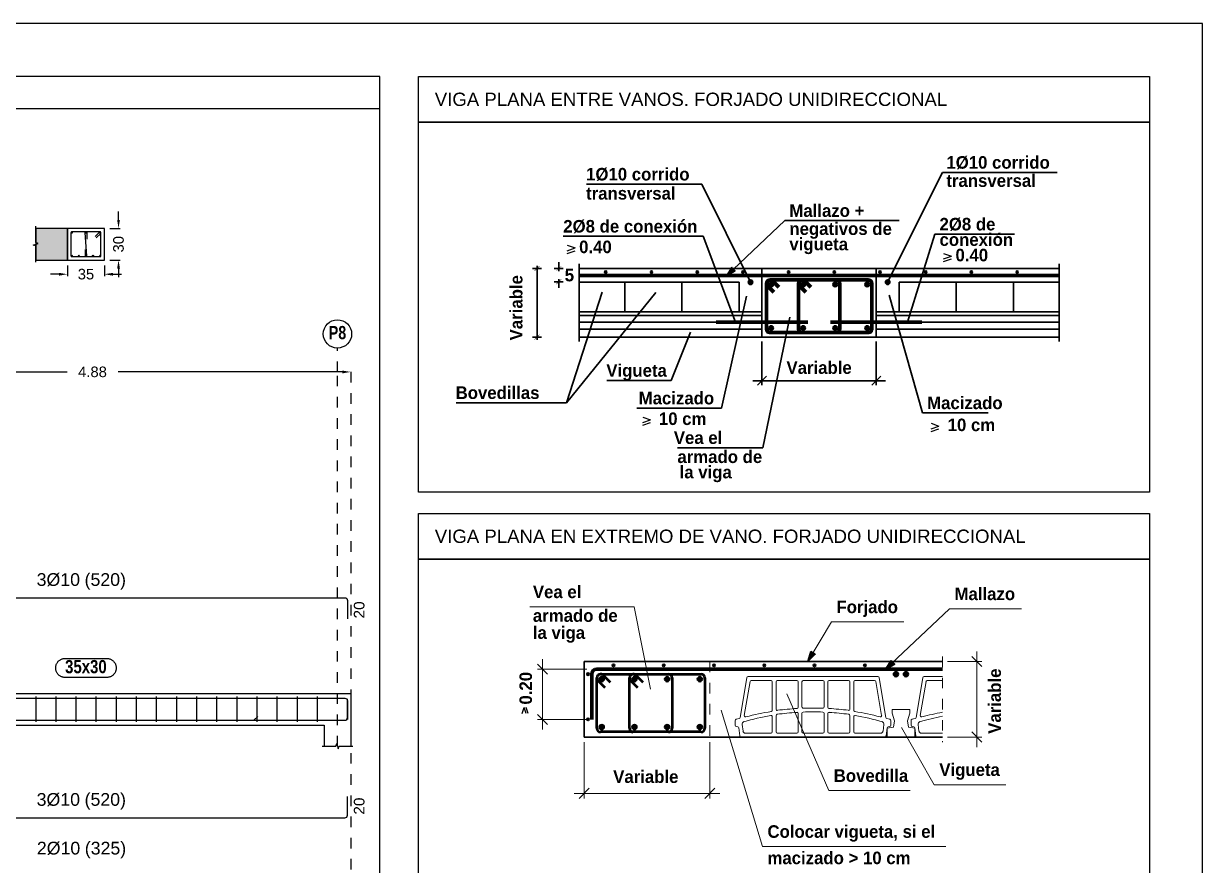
# Model space of a CAD drawing. Extents: x 2455 to 9764, y -806 to 181.
# Drawn here: x 5044.52 to 5055.66, y -395.68 to -387.73 of the extents above; entities that cross this region are included whole.
import ezdxf
from ezdxf.enums import TextEntityAlignment as Align

# ---------------------------------------------------------------- set-up
doc = ezdxf.new("R2010")
doc.units = 0
doc.header["$LTSCALE"] = 0.2
doc.header["$MEASUREMENT"] = 0
for name, pattern in [('CYPE_RAYAPUNTO', [0.4125, 0.2025, -0.105, 0, -0.105]), ('DASHDOT', [1, 0.5, -0.25, 0, -0.25]), ('PUNTOS2', [0.125, 0, -0.125])]:
    doc.linetypes.add(name, pattern=pattern)
doc.layers.get('0').update_dxf_attribs({"linetype": 'CONTINUOUS'})
for name, color, linetype, lineweight in [('0-CYPE1', 2, 'CONTINUOUS', 18), ('0-CYPE2', 4, 'CONTINUOUS', 35), ('0-CYPE3', 5, 'CONTINUOUS', 50), ('0-CYPE4', 6, 'CONTINUOUS', 70), ('VIG_CARAS', 5, 'CONTINUOUS', 9)]:
    doc.layers.add(name, color=color, linetype=linetype, lineweight=lineweight)
doc.layers.add('01_cartela', color=6, linetype='CONTINUOUS', plot=False)
for name, color, linetype in [('01_cotas', 4, 'CONTINUOUS'), ('01_parcela', 7, 'CONTINUOUS'), ('01_primera', 5, 'CONTINUOUS'), ('07-TEXTOS', 7, 'CONTINUOUS'), ('ALZ_CONT_NUDOS', 5, 'CONTINUOUS'), ('ALZ_CONT_VIG_HORMIGON', 5, 'CONTINUOUS'), ('ALZ_COT_COT_LIN_APOYOS', 120, 'CYPE_RAYAPUNTO'), ('ALZ_REF_REF_REFERENCIA', 3, 'CONTINUOUS'), ('ALZ_REF_TEXTO_REF_NOMBRE', 3, 'CONTINUOUS'), ('ARM_LONGITUDINAL_Ø10', 4, 'CONTINUOUS'), ('ARM_TRANSVERSAL_Ø6', 4, 'CONTINUOUS'), ('CYPECABECERA', 2, 'CONTINUOUS'), ('SEC_CONT_FORJADOS_SECCION', 8, 'CONTINUOUS'), ('SEC_CONT_VIG_HORMIGON_SECCION', 2, 'CONTINUOUS'), ('UNI_CORTANTES', 3, 'CONTINUOUS')]:
    doc.layers.add(name, color=color, linetype=linetype)
doc.styles.add('BERNARDO', font='GOTHICB.TTF')
doc.styles.add('CYPETXT_0.15', font='arial.ttf', dxfattribs={"height": 0.1})
doc.styles.add('Estilo1', font='swissel.ttf')
doc.styles.add('NIEVES2', font='sanss___.ttf')
doc.styles.add('ROMANS', font='romans')
doc.dimstyles.new('DECIMAL-50', dxfattribs={"dimtxt": 0.08, "dimasz": 0.15, "dimexe": 0.05, "dimexo": 0.05, "dimgap": 0.09, "dimtad": 0, "dimzin": 0, "dimdsep": 46, "dimtxsty": 'ROMANS', "dimblk": 'DOTSMALL', "dimcen": 0.09, "dimclrt": 7, "dimadec": 0, "dimazin": 0, "dimtfac": 1.38, "dimtix": 1, "dimtofl": 0, "dimtmove": 2, "dimatfit": 3, "dimldrblk": 'OBLIQUE', "dimfxl": 1, "dimtolj": 1, "dimtzin": 0, "dimarcsym": 0})

# ---------------------------------------------------------------- blocks, each defined once
blk = doc.blocks.new('*D29')
at = {"layer": '01_cotas', "color": 0, "linetype": 'PUNTOS2', "lineweight": -2, "transparency": 16777216}
for p, q in [((5044.932, -390.013), (5044.932, -390.146)), ((5045.282, -390.013), (5045.282, -390.146))]:
    blk.add_line(p, q, dxfattribs=at)
at = {"layer": '01_cotas', "color": 0, "lineweight": -2, "transparency": 16777216}
for p, q in [((5044.852, -390.096), (5044.772, -390.096)), ((5045.362, -390.096), (5045.442, -390.096))]:
    blk.add_line(p, q, dxfattribs=at)
at = {"layer": '01_cotas', "color": 0, "transparency": 16777216}
for points in [[(5044.852, -390.083), (5044.852, -390.11), (5044.932, -390.096)], [(5045.362, -390.083), (5045.362, -390.11), (5045.282, -390.096)]]:
    blk.add_solid(points, dxfattribs=at)
at = {"layer": '01_cotas', "color": 5, "transparency": 16777216, "insert": (5045.107, -390.096), "char_height": 0.1, "attachment_point": 5, "style": 'Estilo1'}
blk.add_mtext('\\A1;35', dxfattribs=at)
blk = doc.blocks.new('*D30')
at = {"layer": '01_cotas', "color": 0, "lineweight": -2, "transparency": 16777216}
for p, q in [((5045.415, -389.583), (5045.415, -389.503)), ((5045.415, -390.043), (5045.415, -390.123))]:
    blk.add_line(p, q, dxfattribs=at)
at = {"layer": '01_cotas', "color": 0, "linetype": 'PUNTOS2', "lineweight": -2, "transparency": 16777216}
for p, q in [((5045.332, -389.663), (5045.465, -389.663)), ((5045.332, -389.963), (5045.465, -389.963))]:
    blk.add_line(p, q, dxfattribs=at)
at = {"layer": '01_cotas', "color": 0, "transparency": 16777216}
for points in [[(5045.402, -389.583), (5045.428, -389.583), (5045.415, -389.663)], [(5045.402, -390.043), (5045.428, -390.043), (5045.415, -389.963)]]:
    blk.add_solid(points, dxfattribs=at)
at = {"layer": '01_cotas', "color": 5, "transparency": 16777216, "insert": (5045.415, -389.813), "char_height": 0.1, "attachment_point": 5, "rotation": 90, "style": 'Estilo1'}
blk.add_mtext('\\A1;30', dxfattribs=at)
blk = doc.blocks.new('*D38')
at = {"layer": '01_cotas', "color": 0, "lineweight": -2, "transparency": 16777216}
for p, q in [((5042.81, -391.019), (5044.929, -391.019)), ((5047.529, -391.019), (5045.41, -391.019))]:
    blk.add_line(p, q, dxfattribs=at)
at = {"layer": '01_cotas', "color": 0, "transparency": 16777216}
for points in [[(5042.81, -391.006), (5042.81, -391.033), (5042.73, -391.019)], [(5047.529, -391.006), (5047.529, -391.033), (5047.609, -391.019)]]:
    blk.add_solid(points, dxfattribs=at)
at = {"layer": '01_cotas', "color": 5, "transparency": 16777216, "insert": (5045.169, -391.019), "char_height": 0.1, "attachment_point": 5, "style": 'Estilo1'}
blk.add_mtext('\\A1;4.88', dxfattribs=at)
blk = doc.blocks.new('BUBBLE1')
at = {"color": 2, "linetype": 'Continuous'}
for p, q in [((-1.17, 0), (0.5, 0)), ((0, 0.85), (0, -0.85))]:
    blk.add_line(p, q, dxfattribs=at)
at = {"color": 5, "linetype": 'Continuous', "const_width": 0.075}
blk.add_lwpolyline([(-0.47, -0.47), (0.47, 0.47)], dxfattribs=at)

msp = doc.modelspace()

# ---------------------------------------------------------------- hatches: boundary and pattern name
at = {"layer": '0-CYPE2', "linetype": 'Continuous'}
msp.add_hatch(color=256, dxfattribs=at).paths.add_polyline_path([(5051.212, -390.032), (5051.164, -390.107), (5051.242, -390.063)], flags=0)
h = msp.add_hatch(color=256, dxfattribs=at)
edge = h.paths.add_edge_path(flags=0)
edge.add_arc((5050.02, -390.074), 0.0108, 0, 360, ccw=False)
h = msp.add_hatch(color=256, dxfattribs=at)
edge = h.paths.add_edge_path(flags=0)
edge.add_arc((5050.452, -390.074), 0.0108, 0, 360, ccw=False)
h = msp.add_hatch(color=256, dxfattribs=at)
edge = h.paths.add_edge_path(flags=0)
edge.add_arc((5050.884, -390.074), 0.0108, 0, 360, ccw=False)
h = msp.add_hatch(color=256, dxfattribs=at)
edge = h.paths.add_edge_path(flags=0)
edge.add_arc((5051.316, -390.074), 0.0108, 0, 360, ccw=False)
h = msp.add_hatch(color=256, dxfattribs=at)
edge = h.paths.add_edge_path(flags=0)
edge.add_arc((5051.388, -390.172), 0.0216, 0, 360, ccw=False)
h = msp.add_hatch(color=256, dxfattribs=at)
edge = h.paths.add_edge_path(flags=0)
edge.add_arc((5051.748, -390.074), 0.0108, 0, 360, ccw=False)
h = msp.add_hatch(color=256, dxfattribs=at)
edge = h.paths.add_edge_path(flags=0)
edge.add_arc((5052.18, -390.074), 0.0108, 0, 360, ccw=False)
h = msp.add_hatch(color=256, dxfattribs=at)
edge = h.paths.add_edge_path(flags=0)
edge.add_arc((5052.612, -390.074), 0.0108, 0, 360, ccw=False)
h = msp.add_hatch(color=256, dxfattribs=at)
edge = h.paths.add_edge_path(flags=0)
edge.add_arc((5052.684, -390.172), 0.0216, 0, 360, ccw=False)
h = msp.add_hatch(color=256, dxfattribs=at)
edge = h.paths.add_edge_path(flags=0)
edge.add_arc((5053.044, -390.074), 0.0108, 0, 360, ccw=False)
h = msp.add_hatch(color=256, dxfattribs=at)
edge = h.paths.add_edge_path(flags=0)
edge.add_arc((5053.476, -390.074), 0.0108, 0, 360, ccw=False)
h = msp.add_hatch(color=256, dxfattribs=at)
edge = h.paths.add_edge_path(flags=0)
edge.add_arc((5053.908, -390.074), 0.0108, 0, 360, ccw=False)
h = msp.add_hatch(color=256, dxfattribs=at)
edge = h.paths.add_edge_path(flags=0)
edge.add_arc((5051.583, -390.193), 0.0216, 0, 360, ccw=False)
h = msp.add_hatch(color=256, dxfattribs=at)
edge = h.paths.add_edge_path(flags=0)
edge.add_arc((5051.885, -390.193), 0.0216, 0, 360, ccw=False)
h = msp.add_hatch(color=256, dxfattribs=at)
edge = h.paths.add_edge_path(flags=0)
edge.add_arc((5052.188, -390.193), 0.0216, 0, 360, ccw=False)
h = msp.add_hatch(color=256, dxfattribs=at)
edge = h.paths.add_edge_path(flags=0)
edge.add_arc((5052.49, -390.193), 0.0216, 0, 360, ccw=False)
h = msp.add_hatch(color=256, dxfattribs=at)
edge = h.paths.add_edge_path(flags=0)
edge.add_arc((5051.583, -390.604), 0.0216, 0, 360, ccw=False)
h = msp.add_hatch(color=256, dxfattribs=at)
edge = h.paths.add_edge_path(flags=0)
edge.add_arc((5051.885, -390.604), 0.0216, 0, 360, ccw=False)
h = msp.add_hatch(color=256, dxfattribs=at)
edge = h.paths.add_edge_path(flags=0)
edge.add_arc((5052.188, -390.604), 0.0216, 0, 360, ccw=False)
h = msp.add_hatch(color=256, dxfattribs=at)
edge = h.paths.add_edge_path(flags=0)
edge.add_arc((5052.49, -390.604), 0.0216, 0, 360, ccw=False)
at = {"layer": '0-CYPE2'}
for points in [[(5051.958, -393.661), (5051.93, -393.755), (5051.999, -393.685)], [(5052.718, -393.744), (5052.665, -393.826), (5052.751, -393.778)]]:
    msp.add_hatch(color=256, dxfattribs=at).paths.add_polyline_path(points)
h = msp.add_hatch(color=256, dxfattribs=at)
edge = h.paths.add_edge_path()
edge.add_arc((5050.093, -393.791), 0.0119, 0, 360)
h = msp.add_hatch(color=256, dxfattribs=at)
edge = h.paths.add_edge_path()
edge.add_arc((5050.568, -393.791), 0.0119, 0, 360)
h = msp.add_hatch(color=256, dxfattribs=at)
edge = h.paths.add_edge_path()
edge.add_arc((5051.043, -393.791), 0.0119, 0, 360)
h = msp.add_hatch(color=256, dxfattribs=at)
edge = h.paths.add_edge_path()
edge.add_arc((5051.518, -393.791), 0.0119, 0, 360)
h = msp.add_hatch(color=256, dxfattribs=at)
edge = h.paths.add_edge_path()
edge.add_arc((5051.993, -393.791), 0.0119, 0, 360)
h = msp.add_hatch(color=256, dxfattribs=at)
edge = h.paths.add_edge_path()
edge.add_arc((5052.469, -393.791), 0.0119, 0, 360)
h = msp.add_hatch(color=256, dxfattribs=at)
edge = h.paths.add_edge_path()
edge.add_arc((5049.852, -393.874), 0.0119, 0, 360)
h = msp.add_hatch(color=256, dxfattribs=at)
edge = h.paths.add_edge_path()
edge.add_arc((5049.982, -393.921), 0.0238, 0, 360)
h = msp.add_hatch(color=256, dxfattribs=at)
edge = h.paths.add_edge_path()
edge.add_arc((5050.291, -393.921), 0.0238, 0, 360)
h = msp.add_hatch(color=256, dxfattribs=at)
edge = h.paths.add_edge_path()
edge.add_arc((5050.6, -393.921), 0.0238, 0, 360)
h = msp.add_hatch(color=256, dxfattribs=at)
edge = h.paths.add_edge_path()
edge.add_arc((5050.909, -393.921), 0.0238, 0, 360)
h = msp.add_hatch(color=256, dxfattribs=at)
edge = h.paths.add_edge_path()
edge.add_arc((5052.762, -393.874), 0.0238, 0, 360)
h = msp.add_hatch(color=256, dxfattribs=at)
edge = h.paths.add_edge_path()
edge.add_arc((5052.857, -393.874), 0.0238, 0, 360)
h = msp.add_hatch(color=256, dxfattribs=at)
edge = h.paths.add_edge_path()
edge.add_arc((5049.852, -394.301), 0.0119, 0, 360)
h = msp.add_hatch(color=256, dxfattribs=at)
edge = h.paths.add_edge_path()
edge.add_arc((5049.982, -394.373), 0.0238, 0, 360)
h = msp.add_hatch(color=256, dxfattribs=at)
edge = h.paths.add_edge_path()
edge.add_arc((5050.291, -394.373), 0.0238, 0, 360)
h = msp.add_hatch(color=256, dxfattribs=at)
edge = h.paths.add_edge_path()
edge.add_arc((5050.6, -394.373), 0.0238, 0, 360)
h = msp.add_hatch(color=256, dxfattribs=at)
edge = h.paths.add_edge_path()
edge.add_arc((5050.909, -394.373), 0.0238, 0, 360)
at = {"layer": 'SEC_CONT_FORJADOS_SECCION', "true_color": 0xdad7d3}
msp.add_hatch(color=254, dxfattribs=at).paths.add_polyline_path([(5044.632, -389.963), (5044.932, -389.963), (5044.932, -389.663), (5044.632, -389.663)])

# ---------------------------------------------------------------- linework, layer by layer
at = {"color": 7, "linetype": 'Continuous'}
for points in [[(5048.25, -388.229), (5055.159, -388.229), (5055.159, -388.66), (5048.25, -388.66)], [(5048.25, -392.356), (5055.159, -392.356), (5055.159, -392.787), (5048.25, -392.787)]]:
    msp.add_lwpolyline(points, close=True, dxfattribs=at)
at = {"layer": '0-CYPE1'}
for p, q in [((5049.301, -393.238), (5050.287, -393.238)), ((5050.287, -393.238), (5050.444, -394.017)), ((5053.268, -393.258), (5052.665, -393.826)), ((5053.268, -393.258), (5053.95, -393.258)), ((5052.153, -393.381), (5051.93, -393.755)), ((5052.153, -393.381), (5052.838, -393.381)), ((5053.574, -393.802), (5053.479, -393.707)), ((5053.527, -393.802), (5053.527, -393.66)), ((5049.469, -393.874), (5049.374, -393.779)), ((5049.84, -393.826), (5049.374, -393.826)), ((5049.421, -393.874), (5049.421, -393.731)), ((5049.421, -394.301), (5049.421, -393.826)), ((5053.249, -393.755), (5053.574, -393.755)), ((5053.527, -394.468), (5053.527, -393.755)), ((5051.353, -393.907), (5051.29, -394.282)), ((5051.329, -394.264), (5051.383, -393.943)), ((5052.592, -393.897), (5051.365, -393.897)), ((5051.395, -393.933), (5051.582, -393.933)), ((5051.594, -393.945), (5051.594, -394.214)), ((5051.629, -394.204), (5051.629, -393.945)), ((5051.641, -393.933), (5051.826, -393.933)), ((5051.838, -393.945), (5051.838, -394.187)), ((5051.874, -393.945), (5051.874, -394.183)), ((5052.071, -393.933), (5051.886, -393.933)), ((5052.083, -394.183), (5052.083, -393.945)), ((5052.118, -393.945), (5052.118, -394.187)), ((5052.315, -393.933), (5052.13, -393.933)), ((5052.327, -394.204), (5052.327, -393.945)), ((5052.363, -393.945), (5052.363, -394.214)), ((5052.561, -393.933), (5052.375, -393.933)), ((5052.627, -394.264), (5052.573, -393.943)), ((5052.604, -393.907), (5052.666, -394.282)), ((5053.016, -393.907), (5052.954, -394.282)), ((5052.992, -394.264), (5053.047, -393.943)), ((5053.202, -393.897), (5053.028, -393.897)), ((5053.058, -393.933), (5053.202, -393.933)), ((5051.73, -394.059), (5052.127, -394.974)), ((5049.469, -394.349), (5049.374, -394.254)), ((5049.421, -394.254), (5049.421, -394.396)), ((5051.5, -395.502), (5051.112, -394.215)), ((5051.594, -394.42), (5051.594, -394.275)), ((5051.629, -394.42), (5051.629, -394.264)), ((5051.838, -394.246), (5051.838, -394.42)), ((5051.874, -394.243), (5051.874, -394.42)), ((5052.083, -394.42), (5052.083, -394.243)), ((5052.118, -394.246), (5052.118, -394.42)), ((5052.327, -394.42), (5052.327, -394.264)), ((5052.363, -394.42), (5052.363, -394.275)), ((5052.893, -394.206), (5052.727, -394.206)), ((5052.727, -394.242), (5052.727, -394.206)), ((5052.749, -394.313), (5052.727, -394.242)), ((5052.87, -394.313), (5052.893, -394.242)), ((5052.893, -394.242), (5052.893, -394.206)), ((5049.84, -394.301), (5049.374, -394.301)), ((5051.242, -394.311), (5051.242, -394.356)), ((5051.282, -394.291), (5051.251, -394.299)), ((5051.267, -394.371), (5051.251, -394.367)), ((5051.277, -394.381), (5051.287, -394.456)), ((5051.309, -394.349), (5051.317, -394.411)), ((5052.648, -394.349), (5052.64, -394.411)), ((5052.68, -394.381), (5052.67, -394.456)), ((5052.675, -394.291), (5052.706, -394.299)), ((5052.679, -394.385), (5052.739, -394.373)), ((5052.679, -394.468), (5052.679, -394.385)), ((5052.689, -394.371), (5052.705, -394.367)), ((5052.715, -394.311), (5052.715, -394.356)), ((5052.739, -394.373), (5052.749, -394.313)), ((5053.124, -394.918), (5052.815, -394.379)), ((5052.881, -394.373), (5052.87, -394.313)), ((5052.941, -394.385), (5052.881, -394.373)), ((5052.905, -394.311), (5052.905, -394.356)), ((5052.945, -394.291), (5052.914, -394.299)), ((5052.931, -394.371), (5052.914, -394.367)), ((5052.94, -394.381), (5052.95, -394.456)), ((5052.941, -394.468), (5052.941, -394.385)), ((5052.972, -394.349), (5052.98, -394.411)), ((5051.34, -394.432), (5051.582, -394.432)), ((5051.826, -394.432), (5051.641, -394.432)), ((5051.886, -394.432), (5052.071, -394.432)), ((5052.13, -394.432), (5052.315, -394.432)), ((5052.616, -394.432), (5052.375, -394.432)), ((5053.004, -394.432), (5053.202, -394.432)), ((5053.249, -394.468), (5053.574, -394.468)), ((5053.574, -394.515), (5053.479, -394.42)), ((5053.527, -394.42), (5053.527, -394.563)), ((5049.816, -394.515), (5049.816, -395.047)), ((5051.004, -394.515), (5051.004, -395.047)), ((5049.769, -395.047), (5049.864, -394.952)), ((5050.957, -395.047), (5051.052, -394.952)), ((5053.124, -394.918), (5053.8, -394.918)), ((5049.864, -395), (5049.721, -395)), ((5049.816, -395), (5051.004, -395)), ((5050.957, -395), (5051.099, -395)), ((5052.127, -394.974), (5052.896, -394.974)), ((5051.5, -395.502), (5053.233, -395.502))]:
    msp.add_line(p, q, dxfattribs=at)
at = {"layer": '0-CYPE1', "linetype": 'DASHDOT'}
for p, q in [((5053.202, -393.707), (5053.202, -394.515)), ((5051.004, -393.755), (5051.004, -394.468))]:
    msp.add_line(p, q, dxfattribs=at)
at = {"layer": '0-CYPE1'}
for centre, radius, start, end in [((5051.365, -393.909), 0.0119, 90, 171.0694), ((5051.395, -393.945), 0.0119, 90, 171.0694), ((5051.582, -393.945), 0.0119, 0, 90), ((5051.641, -393.945), 0.0119, 90, 180), ((5051.826, -393.945), 0.0119, 0, 90), ((5051.886, -393.945), 0.0119, 90, 180), ((5052.071, -393.945), 0.0119, 0, 90), ((5052.13, -393.945), 0.0119, 90, 180), ((5052.315, -393.945), 0.0119, 0, 90), ((5052.375, -393.945), 0.0119, 90, 180), ((5052.561, -393.945), 0.0119, 8.9306, 90), ((5052.592, -393.909), 0.0119, 8.9306, 90), ((5053.028, -393.909), 0.0119, 90, 171.0694), ((5053.058, -393.945), 0.0119, 90, 171.0694), ((5051.279, -394.28), 0.0119, 284.0363, 351.0694), ((5051.972, -396.521), 2.291, 99.8528, 106.3795), ((5051.341, -394.266), 0.0119, 171.0694, 288.4853), ((5051.981, -396.659), 2.465, 99.2542, 104.9506), ((5051.582, -394.275), 0.0119, 0, 101.9036), ((5051.582, -394.214), 0.0119, 281.4653, 360), ((5051.641, -394.204), 0.0119, 180, 279.3491), ((5051.641, -394.264), 0.0119, 99.7049, 180), ((5051.998, -397.073), 2.843, 93.4789, 97.2454), ((5051.998, -397.124), 2.931, 93.3392, 96.9521), ((5051.826, -394.246), 0.0119, 0, 94.6644), ((5051.826, -394.187), 0.0119, 274.4947, 360), ((5051.886, -394.183), 0.0119, 180, 272.4095), ((5051.886, -394.243), 0.0119, 92.5004, 180), ((5051.978, -397.093), 2.863, 88.1381, 91.8619), ((5051.978, -397.144), 2.95, 88.2126, 91.7874), ((5052.071, -394.183), 0.0119, 267.5905, 360), ((5052.071, -394.243), 0.0119, 0, 87.4996), ((5052.13, -394.187), 0.0119, 180, 265.5053), ((5052.13, -394.246), 0.0119, 85.3355, 180), ((5051.959, -397.124), 2.931, 83.0479, 86.6608), ((5051.959, -397.073), 2.843, 82.7546, 86.5211), ((5052.315, -394.204), 0.0119, 260.6509, 360), ((5052.315, -394.264), 0.0119, 0, 80.2952), ((5052.375, -394.214), 0.0119, 180, 258.5347), ((5052.375, -394.275), 0.0119, 78.0963, 180), ((5051.976, -396.659), 2.465, 75.0494, 80.7459), ((5051.985, -396.521), 2.291, 73.6206, 80.1472), ((5052.616, -394.266), 0.0119, 251.5147, 8.9306), ((5052.678, -394.28), 0.0119, 188.9306, 255.9637), ((5052.942, -394.28), 0.0119, 284.0363, 351.0694), ((5053.635, -396.521), 2.291, 100.8925, 106.3795), ((5053.004, -394.266), 0.0119, 171.0694, 288.4853), ((5053.644, -396.659), 2.465, 100.3321, 104.9506), ((5051.254, -394.311), 0.0119, 104.0362, 180), ((5051.254, -394.356), 0.0119, 180, 258.69), ((5051.265, -394.382), 0.0119, 7.3988, 78.6901), ((5051.332, -394.345), 0.0238, 106.3795, 187.3989), ((5052.624, -394.345), 0.0238, 352.6011, 73.6205), ((5052.691, -394.382), 0.0119, 101.3099, 172.6012), ((5052.703, -394.356), 0.0119, 281.31, 360), ((5052.703, -394.311), 0.0119, 0, 75.9638), ((5052.917, -394.311), 0.0119, 104.0362, 180), ((5052.917, -394.356), 0.0119, 180, 258.69), ((5052.928, -394.382), 0.0119, 7.3988, 78.6901), ((5052.995, -394.345), 0.0238, 106.3795, 187.3989), ((5051.3, -394.454), 0.0138, 187.3989, 270), ((5051.34, -394.408), 0.0238, 187.3989, 270), ((5051.582, -394.42), 0.0119, 270, 360), ((5051.641, -394.42), 0.0119, 180, 270), ((5051.826, -394.42), 0.0119, 270, 360), ((5051.886, -394.42), 0.0119, 180, 270), ((5052.071, -394.42), 0.0119, 270, 360), ((5052.13, -394.42), 0.0119, 180, 270), ((5052.315, -394.42), 0.0119, 270, 360), ((5052.375, -394.42), 0.0119, 180, 270), ((5052.616, -394.408), 0.0238, 270, 352.6011), ((5052.656, -394.454), 0.0138, 270, 352.6011), ((5052.963, -394.454), 0.0138, 187.3989, 270), ((5053.004, -394.408), 0.0238, 187.3989, 270)]:
    msp.add_arc(centre, radius, start, end, dxfattribs=at)
at = {"layer": '0-CYPE2'}
for p, q in [((5052.684, -390.172), (5053.202, -389.135)), ((5053.202, -389.135), (5054.285, -389.135)), ((5049.837, -389.246), (5050.927, -389.246)), ((5051.388, -390.172), (5050.927, -389.246)), ((5051.712, -389.59), (5051.164, -390.107)), ((5051.712, -389.59), (5052.793, -389.59)), ((5052.872, -390.55), (5053.131, -389.718)), ((5053.131, -389.718), (5053.884, -389.718)), ((5049.618, -389.738), (5050.941, -389.738)), ((5051.245, -390.55), (5050.941, -389.738)), ((5049.769, -389.999), (5049.769, -390.733)), ((5054.304, -390.042), (5049.769, -390.042)), ((5051.496, -390.042), (5051.496, -390.453)), ((5052.576, -390.042), (5052.576, -390.453)), ((5054.304, -389.999), (5054.304, -390.733)), ((5049.37, -390.64), (5049.37, -390.092)), ((5049.985, -390.265), (5049.648, -391.31)), ((5049.648, -391.31), (5050.494, -390.27)), ((5051.28, -390.172), (5049.769, -390.172)), ((5050.2, -390.452), (5050.2, -390.172)), ((5050.74, -390.452), (5050.74, -390.172)), ((5051.28, -390.452), (5051.28, -390.172)), ((5052.792, -390.172), (5054.304, -390.172)), ((5052.792, -390.452), (5052.792, -390.172)), ((5053.332, -390.452), (5053.332, -390.172)), ((5053.872, -390.452), (5053.872, -390.172)), ((5051.113, -391.361), (5051.35, -390.305)), ((5052.697, -390.295), (5053.013, -391.406)), ((5051.496, -390.453), (5049.769, -390.453)), ((5051.496, -390.485), (5049.769, -390.485)), ((5051.496, -390.69), (5051.496, -390.452)), ((5052.576, -390.453), (5054.304, -390.453)), ((5052.576, -390.69), (5052.576, -390.453)), ((5052.576, -390.485), (5054.304, -390.485)), ((5051.496, -390.55), (5049.769, -390.55)), ((5051.504, -391.735), (5051.759, -390.502)), ((5052.576, -390.55), (5054.304, -390.55)), ((5051.496, -390.615), (5049.769, -390.615)), ((5054.304, -390.69), (5049.769, -390.69)), ((5050.639, -391.1), (5050.821, -390.642)), ((5052.576, -390.615), (5054.304, -390.615)), ((5051.496, -390.733), (5051.496, -391.145)), ((5052.576, -390.733), (5052.576, -391.145)), ((5050.029, -391.1), (5050.639, -391.1)), ((5051.54, -391.102), (5051.41, -391.102)), ((5051.453, -391.145), (5051.54, -391.059)), ((5051.496, -391.102), (5052.576, -391.102)), ((5052.533, -391.145), (5052.62, -391.059)), ((5052.533, -391.102), (5052.663, -391.102)), ((5048.607, -391.31), (5049.648, -391.31)), ((5050.312, -391.361), (5051.113, -391.361)), ((5053.013, -391.406), (5053.635, -391.406)), ((5050.697, -391.735), (5051.504, -391.735)), ((5053.202, -393.755), (5049.816, -393.755)), ((5049.816, -393.755), (5049.816, -394.468)), ((5053.202, -394.468), (5049.816, -394.468))]:
    msp.add_line(p, q, dxfattribs=at)
at = {"layer": '0-CYPE2', "linetype": 'Continuous'}
for points in [[(5051.212, -390.032), (5051.164, -390.107), (5051.164, -390.107), (5051.242, -390.063)], [(5051.212, -390.032), (5051.212, -390.032), (5051.242, -390.063), (5051.242, -390.063)]]:
    msp.add_lwpolyline(points, close=True, dxfattribs=at)
at = {"layer": '0-CYPE2'}
for points in [[(5051.958, -393.661), (5051.93, -393.755), (5051.999, -393.685)], [(5052.718, -393.744), (5052.665, -393.826), (5052.751, -393.778)]]:
    msp.add_lwpolyline(points, close=True, dxfattribs=at)
for points in [[(5051.958, -393.661), (5051.999, -393.685)], [(5052.718, -393.744), (5052.751, -393.778)]]:
    msp.add_lwpolyline(points, dxfattribs=at)
at = {"layer": '0-CYPE2', "linetype": 'Continuous'}
for centre, radius in [((5050.02, -390.074), 0.0108), ((5050.452, -390.074), 0.0108), ((5050.884, -390.074), 0.0108), ((5051.316, -390.074), 0.0108), ((5051.388, -390.172), 0.0216), ((5051.748, -390.074), 0.0108), ((5052.18, -390.074), 0.0108), ((5052.612, -390.074), 0.0108), ((5052.684, -390.172), 0.0216), ((5053.044, -390.074), 0.0108), ((5053.476, -390.074), 0.0108), ((5053.908, -390.074), 0.0108), ((5051.583, -390.193), 0.0216), ((5051.885, -390.193), 0.0216), ((5052.188, -390.193), 0.0216), ((5052.49, -390.193), 0.0216), ((5051.583, -390.604), 0.0216), ((5051.885, -390.604), 0.0216), ((5052.188, -390.604), 0.0216), ((5052.49, -390.604), 0.0216)]:
    msp.add_circle(centre, radius, dxfattribs=at)
at = {"layer": '0-CYPE2'}
for centre, radius in [((5050.093, -393.791), 0.0119), ((5050.568, -393.791), 0.0119), ((5051.043, -393.791), 0.0119), ((5051.518, -393.791), 0.0119), ((5051.993, -393.791), 0.0119), ((5052.469, -393.791), 0.0119), ((5049.852, -393.874), 0.0119), ((5049.982, -393.921), 0.0238), ((5050.291, -393.921), 0.0238), ((5050.6, -393.921), 0.0238), ((5050.909, -393.921), 0.0238), ((5052.762, -393.874), 0.0238), ((5052.857, -393.874), 0.0238), ((5049.852, -394.301), 0.0119), ((5049.982, -394.373), 0.0238), ((5050.291, -394.373), 0.0238), ((5050.6, -394.373), 0.0238), ((5050.909, -394.373), 0.0238)]:
    msp.add_circle(centre, radius, dxfattribs=at)
at = {"layer": '0-CYPE3'}
for p, q in [((5049.935, -394.385), (5049.935, -393.909)), ((5049.945, -393.935), (5050.011, -394)), ((5049.971, -393.874), (5050.921, -393.874)), ((5049.996, -393.884), (5050.061, -393.949)), ((5050.244, -394.385), (5050.244, -393.909)), ((5050.254, -393.935), (5050.32, -394)), ((5050.305, -393.884), (5050.37, -393.949)), ((5050.648, -393.909), (5050.648, -394.385)), ((5050.957, -393.909), (5050.957, -394.385)), ((5050.921, -394.42), (5049.971, -394.42))]:
    msp.add_line(p, q, dxfattribs=at)
for centre, start, end in [((5049.971, -393.909), 90, 180), ((5049.971, -393.909), 180, 225), ((5049.971, -393.909), 45, 90), ((5050.279, -393.909), 90, 180), ((5050.279, -393.909), 180, 225), ((5050.279, -393.909), 45, 90), ((5050.612, -393.909), 0, 90), ((5050.921, -393.909), 0, 90), ((5049.971, -394.385), 180, 270), ((5050.279, -394.385), 180, 270), ((5050.612, -394.385), 270, 360), ((5050.921, -394.385), 270, 360)]:
    msp.add_arc(centre, 0.0356, start, end, dxfattribs=at)
at = {"layer": '0-CYPE4', "linetype": 'Continuous'}
for p, q in [((5054.304, -390.107), (5049.769, -390.107)), ((5051.572, -390.15), (5052.501, -390.15)), ((5051.595, -390.16), (5051.654, -390.219)), ((5051.897, -390.16), (5051.957, -390.219)), ((5051.54, -390.614), (5051.54, -390.182)), ((5051.549, -390.205), (5051.608, -390.265)), ((5051.842, -390.614), (5051.842, -390.182)), ((5051.851, -390.205), (5051.911, -390.265)), ((5052.231, -390.182), (5052.231, -390.614)), ((5052.533, -390.182), (5052.533, -390.614)), ((5051.064, -390.55), (5051.928, -390.55)), ((5053.008, -390.55), (5052.144, -390.55)), ((5052.501, -390.647), (5051.572, -390.647))]:
    msp.add_line(p, q, dxfattribs=at)
at = {"layer": '0-CYPE4'}
for p, q in [((5053.202, -393.826), (5049.935, -393.826)), ((5049.887, -393.874), (5049.887, -394.301))]:
    msp.add_line(p, q, dxfattribs=at)
at = {"layer": '0-CYPE4', "linetype": 'Continuous'}
for points in [[(5051.572, -390.15), (5051.569, -390.15), (5051.567, -390.151), (5051.564, -390.151), (5051.561, -390.152), (5051.559, -390.153), (5051.557, -390.154), (5051.554, -390.155), (5051.552, -390.157), (5051.55, -390.159), (5051.548, -390.161), (5051.546, -390.163), (5051.545, -390.165), (5051.544, -390.167), (5051.542, -390.169), (5051.541, -390.172), (5051.541, -390.175), (5051.54, -390.177), (5051.54, -390.18), (5051.54, -390.182)], [(5051.595, -390.16), (5051.593, -390.158), (5051.591, -390.156), (5051.588, -390.154), (5051.586, -390.153), (5051.583, -390.152), (5051.58, -390.151), (5051.578, -390.151), (5051.575, -390.15), (5051.572, -390.15)], [(5051.874, -390.15), (5051.872, -390.15), (5051.869, -390.151), (5051.866, -390.151), (5051.864, -390.152), (5051.861, -390.153), (5051.859, -390.154), (5051.857, -390.155), (5051.855, -390.157), (5051.852, -390.159), (5051.851, -390.161), (5051.849, -390.163), (5051.847, -390.165), (5051.846, -390.167), (5051.845, -390.169), (5051.844, -390.172), (5051.843, -390.175), (5051.842, -390.177), (5051.842, -390.18), (5051.842, -390.182)], [(5051.897, -390.16), (5051.895, -390.158), (5051.893, -390.156), (5051.891, -390.154), (5051.888, -390.153), (5051.885, -390.152), (5051.883, -390.151), (5051.88, -390.151), (5051.877, -390.15), (5051.874, -390.15)], [(5052.231, -390.182), (5052.231, -390.18), (5052.23, -390.177), (5052.23, -390.174), (5052.229, -390.171), (5052.228, -390.169), (5052.226, -390.166), (5052.225, -390.164), (5052.223, -390.162), (5052.221, -390.16), (5052.219, -390.158), (5052.217, -390.156), (5052.215, -390.154), (5052.212, -390.153), (5052.209, -390.152), (5052.207, -390.151), (5052.204, -390.151), (5052.201, -390.15), (5052.198, -390.15)], [(5052.533, -390.182), (5052.533, -390.18), (5052.533, -390.177), (5052.532, -390.174), (5052.531, -390.171), (5052.53, -390.169), (5052.529, -390.166), (5052.527, -390.164), (5052.526, -390.162), (5052.524, -390.16), (5052.522, -390.158), (5052.519, -390.156), (5052.517, -390.154), (5052.515, -390.153), (5052.512, -390.152), (5052.509, -390.151), (5052.506, -390.151), (5052.504, -390.15), (5052.501, -390.15)], [(5051.54, -390.182), (5051.54, -390.185), (5051.54, -390.188), (5051.541, -390.191), (5051.542, -390.194), (5051.543, -390.196), (5051.544, -390.199), (5051.545, -390.201), (5051.547, -390.203), (5051.549, -390.205)], [(5051.842, -390.182), (5051.842, -390.185), (5051.842, -390.188), (5051.843, -390.191), (5051.844, -390.194), (5051.845, -390.196), (5051.846, -390.199), (5051.848, -390.201), (5051.85, -390.203), (5051.851, -390.205)], [(5051.54, -390.614), (5051.54, -390.617), (5051.54, -390.62), (5051.541, -390.623), (5051.542, -390.626), (5051.543, -390.628), (5051.544, -390.631), (5051.545, -390.633), (5051.547, -390.635), (5051.549, -390.637), (5051.551, -390.639), (5051.553, -390.641), (5051.556, -390.643), (5051.558, -390.644), (5051.561, -390.645), (5051.564, -390.646), (5051.566, -390.646), (5051.569, -390.647), (5051.572, -390.647)], [(5051.842, -390.614), (5051.842, -390.617), (5051.842, -390.62), (5051.843, -390.623), (5051.844, -390.626), (5051.845, -390.628), (5051.846, -390.631), (5051.848, -390.633), (5051.85, -390.635), (5051.851, -390.637), (5051.854, -390.639), (5051.856, -390.641), (5051.858, -390.643), (5051.861, -390.644), (5051.863, -390.645), (5051.866, -390.646), (5051.869, -390.646), (5051.872, -390.647), (5051.874, -390.647)], [(5052.198, -390.647), (5052.201, -390.647), (5052.204, -390.646), (5052.207, -390.646), (5052.209, -390.645), (5052.212, -390.644), (5052.215, -390.643), (5052.217, -390.641), (5052.219, -390.639), (5052.221, -390.637), (5052.223, -390.635), (5052.225, -390.633), (5052.226, -390.631), (5052.228, -390.628), (5052.229, -390.626), (5052.23, -390.623), (5052.23, -390.62), (5052.231, -390.617), (5052.231, -390.614)], [(5052.501, -390.647), (5052.504, -390.647), (5052.506, -390.646), (5052.509, -390.646), (5052.512, -390.645), (5052.515, -390.644), (5052.517, -390.643), (5052.519, -390.641), (5052.522, -390.639), (5052.524, -390.637), (5052.526, -390.635), (5052.527, -390.633), (5052.529, -390.631), (5052.53, -390.628), (5052.531, -390.626), (5052.532, -390.623), (5052.533, -390.62), (5052.533, -390.617), (5052.533, -390.614)]]:
    msp.add_lwpolyline(points, dxfattribs=at)
at = {"layer": '0-CYPE4'}
msp.add_arc((5049.935, -393.874), 0.0475, 90, 180, dxfattribs=at)
at = {"layer": '01_cartela', "color": 3}
msp.add_lwpolyline([(5025.021, -387.729), (5025.021, -409.264), (5055.659, -409.264), (5055.659, -387.729)], close=True, dxfattribs=at)
at = {"layer": '01_parcela', "color": 7, "ltscale": 2.5}
for p, q in [((5047.884, -388.229), (5025.521, -388.229)), ((5047.884, -408.764), (5047.884, -388.229))]:
    msp.add_line(p, q, dxfattribs=at)
at = {"layer": '01_primera', "ltscale": 2.5}
msp.add_line((5025.521, -388.531), (5047.884, -388.531), dxfattribs=at)
at = {"layer": '07-TEXTOS', "color": 5}
for p, q in [((5049.655, -389.822), (5049.73, -389.848)), ((5049.655, -389.874), (5049.73, -389.848)), ((5049.655, -389.9), (5049.73, -389.874)), ((5053.212, -389.899), (5053.287, -389.925)), ((5053.212, -389.951), (5053.287, -389.925)), ((5053.212, -389.977), (5053.287, -389.951)), ((5050.369, -391.445), (5050.444, -391.471)), ((5050.369, -391.497), (5050.444, -391.471)), ((5050.369, -391.523), (5050.444, -391.497)), ((5053.094, -391.504), (5053.169, -391.53)), ((5053.094, -391.556), (5053.169, -391.53)), ((5053.094, -391.581), (5053.169, -391.556)), ((5049.23, -394.244), (5049.249, -394.189)), ((5049.268, -394.244), (5049.249, -394.189)), ((5049.287, -394.244), (5049.268, -394.189))]:
    msp.add_line(p, q, dxfattribs=at)
at = {"layer": 'ALZ_CONT_NUDOS'}
for p, q in [((5047.359, -394.355), (5047.359, -394.555)), ((5047.609, -394.355), (5047.609, -394.555))]:
    msp.add_line(p, q, dxfattribs=at)
for points in [[(5047.359, -394.055), (5047.609, -394.055), (5047.609, -394.355)], [(5047.339, -394.555), (5047.469, -394.555), (5047.477, -394.53), (5047.492, -394.58), (5047.499, -394.555), (5047.629, -394.555)]]:
    msp.add_lwpolyline(points, dxfattribs=at)
at = {"layer": 'ALZ_CONT_VIG_HORMIGON'}
for p, q in [((5042.855, -394.055), (5047.359, -394.055)), ((5042.855, -394.355), (5047.359, -394.355))]:
    msp.add_line(p, q, dxfattribs=at)
at = {"layer": 'ALZ_COT_COT_LIN_APOYOS'}
for p, q in [((5047.484, -391.019), (5047.484, -390.794)), ((5047.484, -394.555), (5047.484, -391.019)), ((5047.609, -391.019), (5047.609, -397.536))]:
    msp.add_line(p, q, dxfattribs=at)
at = {"layer": 'ALZ_REF_REF_REFERENCIA'}
msp.add_circle((5047.484, -390.66), 0.134, dxfattribs=at)
at = {"layer": 'ALZ_REF_TEXTO_REF_NOMBRE', "color": 5}
msp.add_lwpolyline([(5045.303, -393.725), (5045.309, -393.725), (5045.315, -393.726), (5045.321, -393.727), (5045.327, -393.728), (5045.333, -393.73), (5045.339, -393.732), (5045.344, -393.735), (5045.349, -393.738), (5045.354, -393.741), (5045.359, -393.744), (5045.364, -393.748), (5045.368, -393.752), (5045.372, -393.757), (5045.376, -393.762), (5045.379, -393.767), (5045.382, -393.772), (5045.385, -393.777), (5045.387, -393.783), (5045.389, -393.788), (5045.391, -393.794), (5045.392, -393.8), (5045.393, -393.806), (5045.393, -393.812), (5045.393, -393.818), (5045.393, -393.824), (5045.392, -393.83), (5045.391, -393.836), (5045.389, -393.842), (5045.387, -393.847), (5045.385, -393.853), (5045.382, -393.858), (5045.379, -393.863), (5045.376, -393.868), (5045.372, -393.873), (5045.368, -393.878), (5045.364, -393.882), (5045.359, -393.886), (5045.354, -393.889), (5045.349, -393.892), (5045.344, -393.895), (5045.339, -393.898), (5045.333, -393.9), (5045.327, -393.902), (5045.321, -393.903), (5045.315, -393.904), (5045.309, -393.905), (5045.303, -393.905), (5044.91, -393.905), (5044.904, -393.905), (5044.898, -393.904), (5044.893, -393.903), (5044.887, -393.902), (5044.881, -393.9), (5044.875, -393.898), (5044.87, -393.895), (5044.865, -393.892), (5044.86, -393.889), (5044.855, -393.886), (5044.85, -393.882), (5044.846, -393.878), (5044.842, -393.873), (5044.838, -393.868), (5044.835, -393.863), (5044.832, -393.858), (5044.829, -393.853), (5044.826, -393.847), (5044.825, -393.842), (5044.823, -393.836), (5044.822, -393.83), (5044.821, -393.824), (5044.821, -393.818), (5044.821, -393.812), (5044.821, -393.806), (5044.822, -393.8), (5044.823, -393.794), (5044.825, -393.788), (5044.826, -393.783), (5044.829, -393.777), (5044.832, -393.772), (5044.835, -393.767), (5044.838, -393.762), (5044.842, -393.757), (5044.846, -393.752), (5044.85, -393.748), (5044.855, -393.744), (5044.86, -393.741), (5044.865, -393.738), (5044.87, -393.735), (5044.875, -393.732), (5044.881, -393.73), (5044.887, -393.728), (5044.893, -393.727), (5044.898, -393.726), (5044.904, -393.725), (5044.91, -393.725), (5045.303, -393.725)], close=True, dxfattribs=at)
at = {"layer": 'ARM_LONGITUDINAL_Ø10'}
msp.add_line((5046.694, -394.309), (5046.73, -394.274), dxfattribs=at)
for points in [[(5042.579, -393.152), (5047.554, -393.152), (5047.564, -393.154), (5047.572, -393.16), (5047.577, -393.168), (5047.579, -393.177), (5047.579, -393.352)], [(5042.579, -394.101), (5047.554, -394.101), (5047.564, -394.103), (5047.572, -394.108), (5047.577, -394.116), (5047.579, -394.126), (5047.579, -394.301)], [(5042.579, -394.309), (5047.554, -394.309), (5047.564, -394.307), (5047.572, -394.302), (5047.577, -394.294), (5047.579, -394.284), (5047.579, -394.109)], [(5043.444, -394.309), (5046.694, -394.309)], [(5042.579, -395.23), (5047.554, -395.23), (5047.564, -395.228), (5047.572, -395.223), (5047.577, -395.215), (5047.579, -395.205), (5047.579, -395.03)]]:
    msp.add_lwpolyline(points, dxfattribs=at)
for centre in [(5044.973, -389.704), (5045.107, -389.704), (5045.241, -389.704), (5044.973, -389.922), (5045.04, -389.922), (5045.107, -389.922), (5045.174, -389.922), (5045.241, -389.922)]:
    msp.add_circle(centre, 0.005, dxfattribs=at)
at = {"layer": 'ARM_TRANSVERSAL_Ø6'}
for p, q in [((5044.632, -394.085), (5044.632, -394.325)), ((5044.822, -394.085), (5044.822, -394.325)), ((5045.012, -394.085), (5045.012, -394.325)), ((5045.202, -394.085), (5045.202, -394.325)), ((5045.392, -394.085), (5045.392, -394.325)), ((5045.582, -394.085), (5045.582, -394.325)), ((5045.772, -394.085), (5045.772, -394.325)), ((5045.962, -394.085), (5045.962, -394.325)), ((5046.152, -394.085), (5046.152, -394.325)), ((5046.342, -394.085), (5046.342, -394.325)), ((5046.532, -394.085), (5046.532, -394.325)), ((5046.722, -394.085), (5046.722, -394.325)), ((5046.912, -394.085), (5046.912, -394.325)), ((5047.102, -394.085), (5047.102, -394.325)), ((5047.292, -394.085), (5047.292, -394.325))]:
    msp.add_line(p, q, dxfattribs=at)
for points in [[(5045.204, -389.752), (5045.247, -389.71), (5045.248, -389.709), (5045.248, -389.707), (5045.249, -389.706), (5045.249, -389.704), (5045.249, -389.703), (5045.248, -389.701), (5045.248, -389.7), (5045.247, -389.699), (5045.245, -389.698), (5045.244, -389.697), (5045.243, -389.696), (5045.241, -389.696), (5044.973, -389.696), (5044.97, -389.697), (5044.967, -389.699), (5044.966, -389.701), (5044.965, -389.704), (5044.965, -389.922), (5044.966, -389.925), (5044.967, -389.928), (5044.97, -389.93), (5044.973, -389.93), (5045.241, -389.93), (5045.244, -389.93), (5045.247, -389.928), (5045.248, -389.925), (5045.249, -389.922), (5045.249, -389.704), (5045.249, -389.703), (5045.248, -389.701), (5045.248, -389.7), (5045.247, -389.699), (5045.245, -389.698), (5045.244, -389.697), (5045.243, -389.696), (5045.241, -389.696), (5045.24, -389.696), (5045.238, -389.697), (5045.237, -389.697), (5045.236, -389.698), (5045.235, -389.699), (5045.193, -389.741)], [(5045.099, -389.862), (5045.099, -389.922), (5045.099, -389.924), (5045.1, -389.926), (5045.101, -389.927), (5045.102, -389.929), (5045.103, -389.93), (5045.105, -389.93), (5045.107, -389.93), (5045.109, -389.93), (5045.11, -389.93), (5045.112, -389.929), (5045.113, -389.927), (5045.114, -389.926), (5045.115, -389.924), (5045.115, -389.922), (5045.099, -389.704), (5045.099, -389.703), (5045.1, -389.701), (5045.101, -389.699), (5045.102, -389.698), (5045.103, -389.697), (5045.105, -389.696), (5045.107, -389.696), (5045.109, -389.696), (5045.11, -389.697), (5045.112, -389.698), (5045.113, -389.699), (5045.114, -389.701), (5045.115, -389.703), (5045.115, -389.704), (5045.115, -389.764)]]:
    msp.add_lwpolyline(points, dxfattribs=at)
at = {"layer": 'CYPECABECERA', "color": 7, "linetype": 'Continuous'}
for points in [[(5048.25, -388.66), (5055.159, -388.66), (5055.159, -392.156), (5048.25, -392.156)], [(5048.25, -392.787), (5055.159, -392.787), (5055.159, -396.733), (5048.25, -396.733)]]:
    msp.add_lwpolyline(points, close=True, dxfattribs=at)
at = {"layer": 'SEC_CONT_FORJADOS_SECCION'}
for points in [[(5044.632, -389.983), (5044.632, -389.828), (5044.607, -389.821), (5044.657, -389.806), (5044.632, -389.798), (5044.632, -389.643)], [(5044.632, -389.963), (5044.932, -389.963), (5044.932, -389.663), (5044.632, -389.663)]]:
    msp.add_lwpolyline(points, dxfattribs=at)
at = {"layer": 'SEC_CONT_FORJADOS_SECCION', "color": 254, "true_color": 0xdad7d3}
msp.add_lwpolyline([(5044.632, -389.963), (5044.932, -389.963), (5044.932, -389.663), (5044.632, -389.663)], close=True, dxfattribs=at)
at = {"layer": 'SEC_CONT_VIG_HORMIGON_SECCION'}
msp.add_lwpolyline([(5045.282, -389.663), (5044.932, -389.663), (5044.932, -389.963), (5045.282, -389.963), (5045.282, -389.663)], close=True, dxfattribs=at)

# ---------------------------------------------------------------- block references
at = {"layer": '0-CYPE2', "xscale": -0.04984615384614699, "yscale": 0.04984615384614699, "zscale": 0.04984615384614699}
for p, rotation in [((5049.37, -390.042), 270), ((5049.576, -390.042), 90), ((5049.576, -390.167), 270), ((5049.37, -390.69), 90)]:
    msp.add_blockref('BUBBLE1', p, dxfattribs=dict(at, rotation=rotation))

# ---------------------------------------------------------------- texts
at = {"color": 7, "linetype": 'Continuous', "style": 'Estilo1'}
for s, p in [('VIGA PLANA ENTRE VANOS. FORJADO UNIDIRECCIONAL', (5048.404, -388.507)), ('VIGA PLANA EN EXTREMO DE VANO. FORJADO UNIDIRECCIONAL', (5048.404, -392.634))]:
    msp.add_text(s, height=0.12578, dxfattribs=at).set_placement(p)
at = {"layer": '07-TEXTOS', "color": 5, "style": 'BERNARDO'}
for s, height, p in [('1%%c10 corrido', 0.11851, (5053.239, -389.135)), ('1%%c10 corrido', 0.11851, (5049.834, -389.246)), ('transversal', 0.11851, (5053.239, -389.307)), ('transversal', 0.11851, (5049.834, -389.427)), ('Mallazo + ', 0.1185, (5051.755, -389.59)), ('2%%c8 de conexión', 0.11851, (5049.618, -389.738)), ('negativos de', 0.11851, (5051.755, -389.761)), ('2%%c8 de ', 0.1185, (5053.174, -389.718)), ('conexión', 0.1185, (5053.174, -389.864)), ('0.40', 0.1185, (5049.768, -389.933)), ('vigueta', 0.1185, (5051.755, -389.906)), ('0.40', 0.1185, (5053.325, -390.01)), ('Vigueta', 0.1185, (5050.025, -391.1)), ('Bovedillas', 0.1185, (5048.601, -391.31)), ('Macizado', 0.1185, (5050.331, -391.361)), ('Macizado', 0.1185, (5053.057, -391.406)), (' 10 cm ', 0.1185, (5050.478, -391.556)), (' 10 cm ', 0.1185, (5053.207, -391.614)), ('Vea el ', 0.1185, (5050.663, -391.735)), ('armado de', 0.1185, (5050.697, -391.915)), ('la viga ', 0.1185, (5050.718, -392.06)), ('Vea el ', 0.1185, (5049.331, -393.191)), ('Mallazo', 0.1185, (5053.316, -393.21)), ('armado de', 0.1185, (5049.331, -393.415)), ('Forjado', 0.1185, (5052.2, -393.333)), ('la viga ', 0.1185, (5049.331, -393.576)), ('Vigueta', 0.1185, (5053.172, -394.871)), ('Variable', 0.1185, (5050.09, -394.937)), ('Bovedilla', 0.1185, (5052.174, -394.927)), ('Colocar vigueta, si el', 0.11851, (5051.548, -395.455)), ('macizado > 10 cm ', 0.11851, (5051.548, -395.704))]:
    msp.add_text(s, height=height, dxfattribs=at).set_placement(p, align=Align.BOTTOM_LEFT)
msp.add_text('5', height=0.119, dxfattribs=at).set_placement((5049.676, -390.104), align=Align.MIDDLE_CENTER)
for s, p in [('Variable', (5049.268, -390.721)), ('Variable', (5053.79, -394.437)), ('0.20', (5049.358, -394.161))]:
    msp.add_text(s, height=0.1185, rotation=90, dxfattribs=at).set_placement(p, align=Align.BOTTOM_LEFT)
msp.add_text('Variable', height=0.1185, dxfattribs=at).set_placement((5052.036, -391.073), align=Align.BOTTOM_CENTER)
at = {"layer": 'ALZ_REF_TEXTO_REF_NOMBRE', "color": 5, "style": 'BERNARDO'}
for s, width, p, p2 in [('P8', 0.846434, (5047.402, -390.71), (5047.567, -390.71)), ('35x30', 0.806421, (5044.91, -393.865), (5045.303, -393.865))]:
    msp.add_text(s, height=0.125, dxfattribs=dict(at, width=width)).set_placement(p, p2, align=Align.FIT)
at = {"layer": 'UNI_CORTANTES', "color": 4, "style": 'CYPETXT_0.15', "width": 1.042546}
for p, p2 in [((5047.739, -393.348), (5047.739, -393.186)), ((5047.739, -395.201), (5047.739, -395.039))]:
    msp.add_text('20', height=0.1, rotation=90, dxfattribs=at).set_placement(p, p2, align=Align.FIT)
at = {"layer": 'VIG_CARAS', "color": 5, "style": 'NIEVES2'}
for s, p in [('3%%c10', (5044.641, -393.076)), ('(520)', (5045.094, -393.076)), ('3%%c10', (5044.641, -395.153)), ('(520)', (5045.094, -395.153)), ('2%%c10', (5044.643, -395.613)), ('(325)', (5045.096, -395.613))]:
    msp.add_text(s, height=0.12, dxfattribs=at).set_placement(p, align=Align.BOTTOM_LEFT)

# ---------------------------------------------------------------- dimensions: what is measured, and where the dimension line sits
at = {"layer": '01_cotas', "color": 2}
for p1, p2, distance, text, picture, middle in [((5045.282, -389.963), (5045.282, -389.663), -0.133, '30', '*D30', (5045.415, -389.813)), ((5044.932, -389.963), (5045.282, -389.963), -0.133, '35', '*D29', (5045.107, -390.096)), ((5047.609, -391.019), (5042.73, -391.019), 0, '4.88', '*D38', (5045.169, -391.019))]:
    dim = msp.add_aligned_dim(p1=p1, p2=p2, distance=distance, text=text, dimstyle='DECIMAL-50', override={"dimtxt": 0.1, "dimasz": 0.08, "dimtxsty": 'Estilo1', "dimsah": 1, "dimclrt": 5, "dimfxl": 0.09, "dimarcsym": 2}, dxfattribs=at)
    dim.commit()
    dim.dimension.update_dxf_attribs({"geometry": picture, "text_midpoint": middle})

doc.saveas('drawing.dxf')
